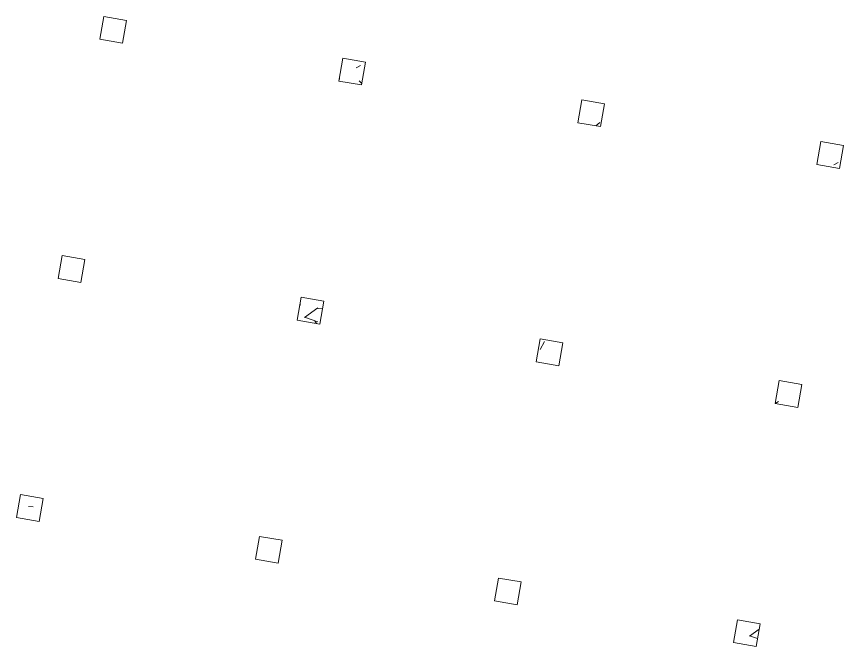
# Model space of a CAD drawing. Extents: x 274235 to 276654, y 142848 to 144425.
# Drawn here: x 276250.04 to 276278.68, y 142959.31 to 142981.11 of the extents above; entities that cross this region are included whole.
import ezdxf

# ---------------------------------------------------------------- set-up
doc = ezdxf.new("R2010")
doc.units = 0
doc.header["$LTSCALE"] = 1.5
doc.layers.get('0').update_dxf_attribs({"linetype": 'CONTINUOUS', "lineweight": 0})
doc.layers.add('_ACM-A-DETL', color=7, linetype='CONTINUOUS', lineweight=5)
doc.layers.add('_ACM-S-STRU-CLOS', color=5, linetype='CONTINUOUS', lineweight=5)

# ---------------------------------------------------------------- blocks, each defined once
blk = doc.blocks.new('M_Concrete-Rectangular-Column - 800 x 800mm-V300-B1_Working')
at = {"layer": '_ACM-A-DETL', "color": 250}
for p, q in [((400.0000000000002, 400.0000000000002), (-399.9999999999999, 400.0000000000002)), ((-399.9999999999999, 400.0000000000002), (-399.9999999999999, -399.9999999999999)), ((400.0000000000002, -399.9999999999999), (400.0000000000002, 400.0000000000002)), ((-399.9999999999999, -399.9999999999999), (400.0000000000002, -399.9999999999999))]:
    blk.add_line(p, q, dxfattribs=at)
blk = doc.blocks.new('M_Concrete-Rectangular-Column - 800 x 800mm-V301-B1_Working')
at = {"layer": '_ACM-A-DETL', "color": 250}
for p, q in [((400.0000000000002, 400.0000000000002), (-399.9999999999999, 400.0000000000002)), ((-399.9999999999999, 400.0000000000002), (-399.9999999999999, -399.9999999999999)), ((400.0000000000002, -399.9999999999999), (400.0000000000002, 400.0000000000002)), ((-399.9999999999999, -399.9999999999999), (400.0000000000002, -399.9999999999999))]:
    blk.add_line(p, q, dxfattribs=at)
blk = doc.blocks.new('M_Concrete-Rectangular-Column - 800 x 800mm-V302-B1_Working')
at = {"layer": '_ACM-S-STRU-CLOS'}
h = blk.add_hatch(dxfattribs=at)
h.set_pattern_fill('FP_194', color=256, style=0, pattern_type=2)
h.set_pattern_definition([(49.99999999999999, (-1025404.123, -562404.566), (3643.681986006824, -318.7812880006761), [381, -4191]), (355, (-1025404.123, -562404.566), (-704.8562580461121, 3821.135846227694), [304.8, -3352.8]), (100.451, (-1025100.483, -562431.131), (2938.852362929117, 3502.332152374178), [323.8, -3561.801]), (46.184, (-1025404.123, -561388.566), (5421.581919880712, -840.8554984886337), [571.5, -6286.5]), (96.636, (-1024952.325, -561458.636), (4748.051319755933, 4948.551449789822), [485.7, -5342.701999999999]), (351.184, (-1025404.123, -561388.566), (4748.100788072627, 4948.506072045693), [457.2, -5029.2]), (21, (-1024896.123, -561642.566), (3032.287836333134, -2045.304476687058), [381, -4191]), (326, (-1024896.123, -561642.566), (1236.042244531653, 3683.761809559103), [304.8, -3352.8]), (71.45100000000001, (-1024643.433, -561813.0079999999), (4268.342513760047, 1638.424823382678), [323.8, -3561.801]), (37.50000000000001, (-1025404.123, -562404.566), (61.77206501183639, 1691.100777463062), [167.64, -3144.52, 167.64, -6601.46]), (37.50000000000001, (-1025404.123, -562404.566), (61.77206501183639, 1691.100777463062), [-3479.8, -3235.96, 167.64, -3197.86]), (7.499999999999999, (-1025404.123, -562404.566), (1336.393250206115, 2003.61149636239), [167.64, -1772.92, 167.64, -4351.02]), (7.499999999999999, (-1025404.123, -562404.566), (1336.393250206115, 2003.61149636239), [-2108.2, -3068.32, 167.64, -1115.06]), (327.5, (-1026536.963, -562404.566), (2711.817807077548, -114.578640950727), [167.64, -1102.36, -9220.2]), (327.5, (-1026536.963, -562404.566), (2711.817807077548, -114.578640950727), [-1270, 167.64, -3794.76, -5257.8]), (327.5, (-1026536.963, -562404.566), (2711.817807077548, -114.578640950727), [-5232.4, 167.64, -5090.16]), (317.5, (-1027044.963, -562404.566), (2962.585592803855, 508.5334453662156), [167.64, -1483.36, -6365.24]), (317.5, (-1027044.963, -562404.566), (2962.585592803855, 508.5334453662156), [-1651, 167.64, -2463.8, -3733.8]), (317.5, (-1027044.963, -562404.566), (2962.585592803855, 508.5334453662156), [-4282.44, 167.64, -3566.16])])
h.paths.add_polyline_path([(400.0000000010179, -399.9999999994239), (400.0000000010179, 400.0000000006021), (-399.9999999990081, 400.0000000005328), (-399.9999999990081, -399.9999999994932)])
at = {"layer": '_ACM-A-DETL', "color": 250}
for p, q in [((400.0000000000002, 400.0000000000002), (-399.9999999999999, 400.0000000000002)), ((-399.9999999999999, 400.0000000000002), (-399.9999999999999, -399.9999999999999)), ((400.0000000000002, -399.9999999999999), (400.0000000000002, 400.0000000000002)), ((-399.9999999999999, -399.9999999999999), (400.0000000000002, -399.9999999999999))]:
    blk.add_line(p, q, dxfattribs=at)
blk = doc.blocks.new('M_Concrete-Rectangular-Column - 800 x 800mm-V309-B1_Working')
at = {"layer": '_ACM-S-STRU-CLOS'}
h = blk.add_hatch(dxfattribs=at)
h.set_pattern_fill('FP_200', color=256, style=0, pattern_type=2)
h.set_pattern_definition([(49.99999999999999, (-1033804.123, -579204.566), (3643.681986006824, -318.7812880006761), [381, -4191]), (355, (-1033804.123, -579204.566), (-704.8562580461121, 3821.135846227694), [304.8, -3352.8]), (100.451, (-1033500.483, -579231.131), (2938.852362929117, 3502.332152374178), [323.8, -3561.801]), (46.184, (-1033804.123, -578188.566), (5421.581919880712, -840.8554984886337), [571.5, -6286.5]), (96.636, (-1033352.325, -578258.636), (4748.051319755933, 4948.551449789822), [485.7, -5342.701999999999]), (351.184, (-1033804.123, -578188.566), (4748.100788072627, 4948.506072045693), [457.2, -5029.2]), (21, (-1033296.123, -578442.566), (3032.287836333134, -2045.304476687058), [381, -4191]), (326, (-1033296.123, -578442.566), (1236.042244531653, 3683.761809559103), [304.8, -3352.8]), (71.45100000000001, (-1033043.433, -578613.0079999999), (4268.342513760047, 1638.424823382678), [323.8, -3561.801]), (37.50000000000001, (-1033804.123, -579204.566), (61.77206501183639, 1691.100777463062), [167.64, -3144.52, 167.64, -6601.46]), (37.50000000000001, (-1033804.123, -579204.566), (61.77206501183639, 1691.100777463062), [-3479.8, -3235.96, 167.64, -3197.86]), (7.499999999999999, (-1033804.123, -579204.566), (1336.393250206115, 2003.61149636239), [167.64, -1772.92, 167.64, -4351.02]), (7.499999999999999, (-1033804.123, -579204.566), (1336.393250206115, 2003.61149636239), [-2108.2, -3068.32, 167.64, -1115.06]), (327.5, (-1034936.963, -579204.566), (2711.817807077548, -114.578640950727), [167.64, -1102.36, -9220.2]), (327.5, (-1034936.963, -579204.566), (2711.817807077548, -114.578640950727), [-1270, 167.64, -3794.76, -5257.8]), (327.5, (-1034936.963, -579204.566), (2711.817807077548, -114.578640950727), [-5232.4, 167.64, -5090.16]), (317.5, (-1035444.963, -579204.566), (2962.585592803855, 508.5334453662156), [167.64, -1483.36, -6365.24]), (317.5, (-1035444.963, -579204.566), (2962.585592803855, 508.5334453662156), [-1651, 167.64, -2463.8, -3733.8]), (317.5, (-1035444.963, -579204.566), (2962.585592803855, 508.5334453662156), [-4282.44, 167.64, -3566.16])])
h.paths.add_polyline_path([(400.0000000009486, -399.9999999994932), (400.0000000009486, 400.0000000004981), (-399.9999999990081, 400.0000000004981), (-399.9999999990081, -399.9999999994932)])
at = {"layer": '_ACM-A-DETL', "color": 250}
for p, q in [((400.0000000000002, 400.0000000000002), (-399.9999999999999, 400.0000000000002)), ((-399.9999999999999, 400.0000000000002), (-399.9999999999999, -399.9999999999999)), ((400.0000000000002, -399.9999999999999), (400.0000000000002, 400.0000000000002)), ((-399.9999999999999, -399.9999999999999), (400.0000000000002, -399.9999999999999))]:
    blk.add_line(p, q, dxfattribs=at)
blk = doc.blocks.new('M_Concrete-Rectangular-Column - 800 x 800mm-V310-B1_Working')
at = {"layer": '_ACM-S-STRU-CLOS'}
h = blk.add_hatch(dxfattribs=at)
h.set_pattern_fill('FP_201', color=256, style=0, pattern_type=2)
h.set_pattern_definition([(49.99999999999999, (-1033804.123, -570804.566), (3643.681986006824, -318.7812880006761), [381, -4191]), (355, (-1033804.123, -570804.566), (-704.8562580461121, 3821.135846227694), [304.8, -3352.8]), (100.451, (-1033500.483, -570831.131), (2938.852362929117, 3502.332152374178), [323.8, -3561.801]), (46.184, (-1033804.123, -569788.566), (5421.581919880712, -840.8554984886337), [571.5, -6286.5]), (96.636, (-1033352.325, -569858.636), (4748.051319755933, 4948.551449789822), [485.7, -5342.701999999999]), (351.184, (-1033804.123, -569788.566), (4748.100788072627, 4948.506072045693), [457.2, -5029.2]), (21, (-1033296.123, -570042.566), (3032.287836333134, -2045.304476687058), [381, -4191]), (326, (-1033296.123, -570042.566), (1236.042244531653, 3683.761809559103), [304.8, -3352.8]), (71.45100000000001, (-1033043.433, -570213.0079999999), (4268.342513760047, 1638.424823382678), [323.8, -3561.801]), (37.50000000000001, (-1033804.123, -570804.566), (61.77206501183639, 1691.100777463062), [167.64, -3144.52, 167.64, -6601.46]), (37.50000000000001, (-1033804.123, -570804.566), (61.77206501183639, 1691.100777463062), [-3479.8, -3235.96, 167.64, -3197.86]), (7.499999999999999, (-1033804.123, -570804.566), (1336.393250206115, 2003.61149636239), [167.64, -1772.92, 167.64, -4351.02]), (7.499999999999999, (-1033804.123, -570804.566), (1336.393250206115, 2003.61149636239), [-2108.2, -3068.32, 167.64, -1115.06]), (327.5, (-1034936.963, -570804.566), (2711.817807077548, -114.578640950727), [167.64, -1102.36, -9220.2]), (327.5, (-1034936.963, -570804.566), (2711.817807077548, -114.578640950727), [-1270, 167.64, -3794.76, -5257.8]), (327.5, (-1034936.963, -570804.566), (2711.817807077548, -114.578640950727), [-5232.4, 167.64, -5090.16]), (317.5, (-1035444.963, -570804.566), (2962.585592803855, 508.5334453662156), [167.64, -1483.36, -6365.24]), (317.5, (-1035444.963, -570804.566), (2962.585592803855, 508.5334453662156), [-1651, 167.64, -2463.8, -3733.8]), (317.5, (-1035444.963, -570804.566), (2962.585592803855, 508.5334453662156), [-4282.44, 167.64, -3566.16])])
h.paths.add_polyline_path([(400.0000000010179, -399.9999999994586), (400.0000000010179, 400.0000000005328), (-399.9999999989388, 400.0000000005328), (-399.9999999989388, -399.9999999994586)])
at = {"layer": '_ACM-A-DETL', "color": 250}
for p, q in [((400.0000000000002, 400.0000000000002), (-399.9999999999999, 400.0000000000002)), ((-399.9999999999999, 400.0000000000002), (-399.9999999999999, -399.9999999999999)), ((400.0000000000002, -399.9999999999999), (400.0000000000002, 400.0000000000002)), ((-399.9999999999999, -399.9999999999999), (400.0000000000002, -399.9999999999999))]:
    blk.add_line(p, q, dxfattribs=at)
blk = doc.blocks.new('M_Concrete-Rectangular-Column - 800 x 800mm-V311-B1_Working')
at = {"layer": '_ACM-A-DETL', "color": 250}
for p, q in [((400.0000000000002, 400.0000000000002), (-399.9999999999999, 400.0000000000002)), ((-399.9999999999999, 400.0000000000002), (-399.9999999999999, -399.9999999999999)), ((400.0000000000002, -399.9999999999999), (400.0000000000002, 400.0000000000002)), ((-399.9999999999999, -399.9999999999999), (400.0000000000002, -399.9999999999999))]:
    blk.add_line(p, q, dxfattribs=at)
blk = doc.blocks.new('M_Concrete-Rectangular-Column - 800 x 800mm-V318-B1_Working')
at = {"layer": '_ACM-S-STRU-CLOS'}
h = blk.add_hatch(dxfattribs=at)
h.set_pattern_fill('FP_205', color=256, style=0, pattern_type=2)
h.set_pattern_definition([(49.99999999999999, (-1042204.123, -579204.566), (3643.681986006824, -318.7812880006761), [381, -4191]), (355, (-1042204.123, -579204.566), (-704.8562580461121, 3821.135846227694), [304.8, -3352.8]), (100.451, (-1041900.483, -579231.131), (2938.852362929117, 3502.332152374178), [323.8, -3561.801]), (46.184, (-1042204.123, -578188.566), (5421.581919880712, -840.8554984886337), [571.5, -6286.5]), (96.636, (-1041752.325, -578258.636), (4748.051319755933, 4948.551449789822), [485.7, -5342.701999999999]), (351.184, (-1042204.123, -578188.566), (4748.100788072627, 4948.506072045693), [457.2, -5029.2]), (21, (-1041696.123, -578442.566), (3032.287836333134, -2045.304476687058), [381, -4191]), (326, (-1041696.123, -578442.566), (1236.042244531653, 3683.761809559103), [304.8, -3352.8]), (71.45100000000001, (-1041443.433, -578613.0079999999), (4268.342513760047, 1638.424823382678), [323.8, -3561.801]), (37.50000000000001, (-1042204.123, -579204.566), (61.77206501183639, 1691.100777463062), [167.64, -3144.52, 167.64, -6601.46]), (37.50000000000001, (-1042204.123, -579204.566), (61.77206501183639, 1691.100777463062), [-3479.8, -3235.96, 167.64, -3197.86]), (7.499999999999999, (-1042204.123, -579204.566), (1336.393250206115, 2003.61149636239), [167.64, -1772.92, 167.64, -4351.02]), (7.499999999999999, (-1042204.123, -579204.566), (1336.393250206115, 2003.61149636239), [-2108.2, -3068.32, 167.64, -1115.06]), (327.5, (-1043336.963, -579204.566), (2711.817807077548, -114.578640950727), [167.64, -1102.36, -9220.2]), (327.5, (-1043336.963, -579204.566), (2711.817807077548, -114.578640950727), [-1270, 167.64, -3794.76, -5257.8]), (327.5, (-1043336.963, -579204.566), (2711.817807077548, -114.578640950727), [-5232.4, 167.64, -5090.16]), (317.5, (-1043844.963, -579204.566), (2962.585592803855, 508.5334453662156), [167.64, -1483.36, -6365.24]), (317.5, (-1043844.963, -579204.566), (2962.585592803855, 508.5334453662156), [-1651, 167.64, -2463.8, -3733.8]), (317.5, (-1043844.963, -579204.566), (2962.585592803855, 508.5334453662156), [-4282.44, 167.64, -3566.16])])
h.paths.add_polyline_path([(400.0000000010179, -399.9999999993893), (400.0000000010179, 400.0000000006021), (-399.9999999990081, 400.0000000005675), (-399.9999999990081, -399.9999999994239)])
at = {"layer": '_ACM-A-DETL', "color": 250}
for p, q in [((400.0000000000002, 400.0000000000002), (-399.9999999999999, 400.0000000000002)), ((-399.9999999999999, 400.0000000000002), (-399.9999999999999, -399.9999999999999)), ((400.0000000000002, -399.9999999999999), (400.0000000000002, 400.0000000000002)), ((-399.9999999999999, -399.9999999999999), (400.0000000000002, -399.9999999999999))]:
    blk.add_line(p, q, dxfattribs=at)
blk = doc.blocks.new('M_Concrete-Rectangular-Column - 800 x 800mm-V319-B1_Working')
at = {"layer": '_ACM-S-STRU-CLOS'}
h = blk.add_hatch(dxfattribs=at)
h.set_pattern_fill('FP_206', color=256, style=0, pattern_type=2)
h.set_pattern_definition([(49.99999999999999, (-1042204.123, -570804.566), (3643.681986006824, -318.7812880006761), [381, -4191]), (355, (-1042204.123, -570804.566), (-704.8562580461121, 3821.135846227694), [304.8, -3352.8]), (100.451, (-1041900.483, -570831.131), (2938.852362929117, 3502.332152374178), [323.8, -3561.801]), (46.184, (-1042204.123, -569788.566), (5421.581919880712, -840.8554984886337), [571.5, -6286.5]), (96.636, (-1041752.325, -569858.636), (4748.051319755933, 4948.551449789822), [485.7, -5342.701999999999]), (351.184, (-1042204.123, -569788.566), (4748.100788072627, 4948.506072045693), [457.2, -5029.2]), (21, (-1041696.123, -570042.566), (3032.287836333134, -2045.304476687058), [381, -4191]), (326, (-1041696.123, -570042.566), (1236.042244531653, 3683.761809559103), [304.8, -3352.8]), (71.45100000000001, (-1041443.433, -570213.0079999999), (4268.342513760047, 1638.424823382678), [323.8, -3561.801]), (37.50000000000001, (-1042204.123, -570804.566), (61.77206501183639, 1691.100777463062), [167.64, -3144.52, 167.64, -6601.46]), (37.50000000000001, (-1042204.123, -570804.566), (61.77206501183639, 1691.100777463062), [-3479.8, -3235.96, 167.64, -3197.86]), (7.499999999999999, (-1042204.123, -570804.566), (1336.393250206115, 2003.61149636239), [167.64, -1772.92, 167.64, -4351.02]), (7.499999999999999, (-1042204.123, -570804.566), (1336.393250206115, 2003.61149636239), [-2108.2, -3068.32, 167.64, -1115.06]), (327.5, (-1043336.963, -570804.566), (2711.817807077548, -114.578640950727), [167.64, -1102.36, -9220.2]), (327.5, (-1043336.963, -570804.566), (2711.817807077548, -114.578640950727), [-1270, 167.64, -3794.76, -5257.8]), (327.5, (-1043336.963, -570804.566), (2711.817807077548, -114.578640950727), [-5232.4, 167.64, -5090.16]), (317.5, (-1043844.963, -570804.566), (2962.585592803855, 508.5334453662156), [167.64, -1483.36, -6365.24]), (317.5, (-1043844.963, -570804.566), (2962.585592803855, 508.5334453662156), [-1651, 167.64, -2463.8, -3733.8]), (317.5, (-1043844.963, -570804.566), (2962.585592803855, 508.5334453662156), [-4282.44, 167.64, -3566.16])])
h.paths.add_polyline_path([(400.0000000010872, -399.9999999993547), (400.0000000010872, 400.0000000006368), (-399.9999999989388, 400.0000000006021), (-399.9999999989388, -399.9999999993893)])
at = {"layer": '_ACM-A-DETL', "color": 250}
for p, q in [((400.0000000000002, 400.0000000000002), (-399.9999999999999, 400.0000000000002)), ((-399.9999999999999, 400.0000000000002), (-399.9999999999999, -399.9999999999999)), ((400.0000000000002, -399.9999999999999), (400.0000000000002, 400.0000000000002)), ((-399.9999999999999, -399.9999999999999), (400.0000000000002, -399.9999999999999))]:
    blk.add_line(p, q, dxfattribs=at)
blk = doc.blocks.new('M_Concrete-Rectangular-Column - 800 x 800mm-V320-B1_Working')
at = {"layer": '_ACM-A-DETL', "color": 250}
for p, q in [((400.0000000000002, 400.0000000000002), (-399.9999999999999, 400.0000000000002)), ((-399.9999999999999, 400.0000000000002), (-399.9999999999999, -399.9999999999999)), ((400.0000000000002, -399.9999999999999), (400.0000000000002, 400.0000000000002)), ((-399.9999999999999, -399.9999999999999), (400.0000000000002, -399.9999999999999))]:
    blk.add_line(p, q, dxfattribs=at)
blk = doc.blocks.new('M_Concrete-Rectangular-Column - 800 x 800mm-V327-B1_Working')
at = {"layer": '_ACM-S-STRU-CLOS'}
h = blk.add_hatch(dxfattribs=at)
h.set_pattern_fill('FP_212', color=256, style=0, pattern_type=2)
h.set_pattern_definition([(49.99999999999999, (-1050604.123, -579204.566), (3643.681986006824, -318.7812880006761), [381, -4191]), (355, (-1050604.123, -579204.566), (-704.8562580461121, 3821.135846227694), [304.8, -3352.8]), (100.451, (-1050300.483, -579231.131), (2938.852362929117, 3502.332152374178), [323.8, -3561.801]), (46.184, (-1050604.123, -578188.566), (5421.581919880712, -840.8554984886337), [571.5, -6286.5]), (96.636, (-1050152.325, -578258.636), (4748.051319755933, 4948.551449789822), [485.7, -5342.701999999999]), (351.184, (-1050604.123, -578188.566), (4748.100788072627, 4948.506072045693), [457.2, -5029.2]), (21, (-1050096.123, -578442.566), (3032.287836333134, -2045.304476687058), [381, -4191]), (326, (-1050096.123, -578442.566), (1236.042244531653, 3683.761809559103), [304.8, -3352.8]), (71.45100000000001, (-1049843.433, -578613.0079999999), (4268.342513760047, 1638.424823382678), [323.8, -3561.801]), (37.50000000000001, (-1050604.123, -579204.566), (61.77206501183639, 1691.100777463062), [167.64, -3144.52, 167.64, -6601.46]), (37.50000000000001, (-1050604.123, -579204.566), (61.77206501183639, 1691.100777463062), [-3479.8, -3235.96, 167.64, -3197.86]), (7.499999999999999, (-1050604.123, -579204.566), (1336.393250206115, 2003.61149636239), [167.64, -1772.92, 167.64, -4351.02]), (7.499999999999999, (-1050604.123, -579204.566), (1336.393250206115, 2003.61149636239), [-2108.2, -3068.32, 167.64, -1115.06]), (327.5, (-1051736.963, -579204.566), (2711.817807077548, -114.578640950727), [167.64, -1102.36, -9220.2]), (327.5, (-1051736.963, -579204.566), (2711.817807077548, -114.578640950727), [-1270, 167.64, -3794.76, -5257.8]), (327.5, (-1051736.963, -579204.566), (2711.817807077548, -114.578640950727), [-5232.4, 167.64, -5090.16]), (317.5, (-1052244.963, -579204.566), (2962.585592803855, 508.5334453662156), [167.64, -1483.36, -6365.24]), (317.5, (-1052244.963, -579204.566), (2962.585592803855, 508.5334453662156), [-1651, 167.64, -2463.8, -3733.8]), (317.5, (-1052244.963, -579204.566), (2962.585592803855, 508.5334453662156), [-4282.44, 167.64, -3566.16])])
h.paths.add_polyline_path([(400.0000000010179, -399.9999999994586), (400.0000000010179, 400.0000000005328), (-399.9999999989388, 400.0000000005328), (-399.9999999989388, -399.9999999994586)])
at = {"layer": '_ACM-A-DETL', "color": 250}
for p, q in [((400.0000000000002, 400.0000000000002), (-399.9999999999999, 400.0000000000002)), ((-399.9999999999999, 400.0000000000002), (-399.9999999999999, -399.9999999999999)), ((400.0000000000002, -399.9999999999999), (400.0000000000002, 400.0000000000002)), ((-399.9999999999999, -399.9999999999999), (400.0000000000002, -399.9999999999999))]:
    blk.add_line(p, q, dxfattribs=at)
blk = doc.blocks.new('M_Concrete-Rectangular-Column - 800 x 800mm-V328-B1_Working')
at = {"layer": '_ACM-S-STRU-CLOS'}
h = blk.add_hatch(dxfattribs=at)
h.set_pattern_fill('FP_213', color=256, style=0, pattern_type=2)
h.set_pattern_definition([(49.99999999999999, (-1050604.123, -570804.566), (3643.681986006824, -318.7812880006761), [381, -4191]), (355, (-1050604.123, -570804.566), (-704.8562580461121, 3821.135846227694), [304.8, -3352.8]), (100.451, (-1050300.483, -570831.131), (2938.852362929117, 3502.332152374178), [323.8, -3561.801]), (46.184, (-1050604.123, -569788.566), (5421.581919880712, -840.8554984886337), [571.5, -6286.5]), (96.636, (-1050152.325, -569858.636), (4748.051319755933, 4948.551449789822), [485.7, -5342.701999999999]), (351.184, (-1050604.123, -569788.566), (4748.100788072627, 4948.506072045693), [457.2, -5029.2]), (21, (-1050096.123, -570042.566), (3032.287836333134, -2045.304476687058), [381, -4191]), (326, (-1050096.123, -570042.566), (1236.042244531653, 3683.761809559103), [304.8, -3352.8]), (71.45100000000001, (-1049843.433, -570213.0079999999), (4268.342513760047, 1638.424823382678), [323.8, -3561.801]), (37.50000000000001, (-1050604.123, -570804.566), (61.77206501183639, 1691.100777463062), [167.64, -3144.52, 167.64, -6601.46]), (37.50000000000001, (-1050604.123, -570804.566), (61.77206501183639, 1691.100777463062), [-3479.8, -3235.96, 167.64, -3197.86]), (7.499999999999999, (-1050604.123, -570804.566), (1336.393250206115, 2003.61149636239), [167.64, -1772.92, 167.64, -4351.02]), (7.499999999999999, (-1050604.123, -570804.566), (1336.393250206115, 2003.61149636239), [-2108.2, -3068.32, 167.64, -1115.06]), (327.5, (-1051736.963, -570804.566), (2711.817807077548, -114.578640950727), [167.64, -1102.36, -9220.2]), (327.5, (-1051736.963, -570804.566), (2711.817807077548, -114.578640950727), [-1270, 167.64, -3794.76, -5257.8]), (327.5, (-1051736.963, -570804.566), (2711.817807077548, -114.578640950727), [-5232.4, 167.64, -5090.16]), (317.5, (-1052244.963, -570804.566), (2962.585592803855, 508.5334453662156), [167.64, -1483.36, -6365.24]), (317.5, (-1052244.963, -570804.566), (2962.585592803855, 508.5334453662156), [-1651, 167.64, -2463.8, -3733.8]), (317.5, (-1052244.963, -570804.566), (2962.585592803855, 508.5334453662156), [-4282.44, 167.64, -3566.16])])
h.paths.add_polyline_path([(400.0000000010872, -399.9999999994239), (400.0000000010872, 400.0000000005675), (-399.9999999988695, 400.0000000005675), (-399.9999999988695, -399.9999999994239)])
at = {"layer": '_ACM-A-DETL', "color": 250}
for p, q in [((400.0000000000002, 400.0000000000002), (-399.9999999999999, 400.0000000000002)), ((-399.9999999999999, 400.0000000000002), (-399.9999999999999, -399.9999999999999)), ((400.0000000000002, -399.9999999999999), (400.0000000000002, 400.0000000000002)), ((-399.9999999999999, -399.9999999999999), (400.0000000000002, -399.9999999999999))]:
    blk.add_line(p, q, dxfattribs=at)
blk = doc.blocks.new('M_Concrete-Rectangular-Column - 800 x 800mm-V329-B1_Working')
at = {"layer": '_ACM-S-STRU-CLOS'}
h = blk.add_hatch(dxfattribs=at)
h.set_pattern_fill('FP_214', color=256, style=0, pattern_type=2)
h.set_pattern_definition([(49.99999999999999, (-1050604.123, -562404.566), (3643.681986006824, -318.7812880006761), [381, -4191]), (355, (-1050604.123, -562404.566), (-704.8562580461121, 3821.135846227694), [304.8, -3352.8]), (100.451, (-1050300.483, -562431.131), (2938.852362929117, 3502.332152374178), [323.8, -3561.801]), (46.184, (-1050604.123, -561388.566), (5421.581919880712, -840.8554984886337), [571.5, -6286.5]), (96.636, (-1050152.325, -561458.636), (4748.051319755933, 4948.551449789822), [485.7, -5342.701999999999]), (351.184, (-1050604.123, -561388.566), (4748.100788072627, 4948.506072045693), [457.2, -5029.2]), (21, (-1050096.123, -561642.566), (3032.287836333134, -2045.304476687058), [381, -4191]), (326, (-1050096.123, -561642.566), (1236.042244531653, 3683.761809559103), [304.8, -3352.8]), (71.45100000000001, (-1049843.433, -561813.0079999999), (4268.342513760047, 1638.424823382678), [323.8, -3561.801]), (37.50000000000001, (-1050604.123, -562404.566), (61.77206501183639, 1691.100777463062), [167.64, -3144.52, 167.64, -6601.46]), (37.50000000000001, (-1050604.123, -562404.566), (61.77206501183639, 1691.100777463062), [-3479.8, -3235.96, 167.64, -3197.86]), (7.499999999999999, (-1050604.123, -562404.566), (1336.393250206115, 2003.61149636239), [167.64, -1772.92, 167.64, -4351.02]), (7.499999999999999, (-1050604.123, -562404.566), (1336.393250206115, 2003.61149636239), [-2108.2, -3068.32, 167.64, -1115.06]), (327.5, (-1051736.963, -562404.566), (2711.817807077548, -114.578640950727), [167.64, -1102.36, -9220.2]), (327.5, (-1051736.963, -562404.566), (2711.817807077548, -114.578640950727), [-1270, 167.64, -3794.76, -5257.8]), (327.5, (-1051736.963, -562404.566), (2711.817807077548, -114.578640950727), [-5232.4, 167.64, -5090.16]), (317.5, (-1052244.963, -562404.566), (2962.585592803855, 508.5334453662156), [167.64, -1483.36, -6365.24]), (317.5, (-1052244.963, -562404.566), (2962.585592803855, 508.5334453662156), [-1651, 167.64, -2463.8, -3733.8]), (317.5, (-1052244.963, -562404.566), (2962.585592803855, 508.5334453662156), [-4282.44, 167.64, -3566.16])])
h.paths.add_polyline_path([(400.0000000009486, -399.9999999994932), (400.0000000009486, 400.0000000005328), (-399.9999999990081, 400.0000000005328), (-399.9999999990081, -399.9999999994932)])
at = {"layer": '_ACM-A-DETL', "color": 250}
for p, q in [((400.0000000000002, 400.0000000000002), (-399.9999999999999, 400.0000000000002)), ((-399.9999999999999, 400.0000000000002), (-399.9999999999999, -399.9999999999999)), ((400.0000000000002, -399.9999999999999), (400.0000000000002, 400.0000000000002)), ((-399.9999999999999, -399.9999999999999), (400.0000000000002, -399.9999999999999))]:
    blk.add_line(p, q, dxfattribs=at)
blk = doc.blocks.new('BASEMENT20250512')
at = {"layer": '_ACM-S-STRU-CLOS'}
for name, p in [('M_Concrete-Rectangular-Column - 800 x 800mm-V300-B1_Working', (1025404.123361913, 579204.5658760361)), ('M_Concrete-Rectangular-Column - 800 x 800mm-V309-B1_Working', (1033804.123332135, 579204.5658760361)), ('M_Concrete-Rectangular-Column - 800 x 800mm-V318-B1_Working', (1042204.123302358, 579204.565876036)), ('M_Concrete-Rectangular-Column - 800 x 800mm-V327-B1_Working', (1050604.12327258, 579204.565876036)), ('M_Concrete-Rectangular-Column - 800 x 800mm-V301-B1_Working', (1025404.123361913, 570804.5659058138)), ('M_Concrete-Rectangular-Column - 800 x 800mm-V310-B1_Working', (1033804.123332135, 570804.5659058138)), ('M_Concrete-Rectangular-Column - 800 x 800mm-V319-B1_Working', (1042204.123302358, 570804.5659058137)), ('M_Concrete-Rectangular-Column - 800 x 800mm-V328-B1_Working', (1050604.12327258, 570804.5659058137)), ('M_Concrete-Rectangular-Column - 800 x 800mm-V302-B1_Working', (1025404.123361913, 562404.5659355918)), ('M_Concrete-Rectangular-Column - 800 x 800mm-V311-B1_Working', (1033804.123332135, 562404.5659355918)), ('M_Concrete-Rectangular-Column - 800 x 800mm-V320-B1_Working', (1042204.123302358, 562404.5659355917)), ('M_Concrete-Rectangular-Column - 800 x 800mm-V329-B1_Working', (1050604.12327258, 562404.5659355917))]:
    blk.add_blockref(name, p, dxfattribs=at)

msp = doc.modelspace()

# ---------------------------------------------------------------- block references
at = {"xscale": 0.0009999999999999994, "yscale": 0.001, "zscale": 0.001, "rotation": 350.1075696352769}
msp.add_blockref('BASEMENT20250512', (275143.7222229671, 142586.2208173259), dxfattribs=at)

doc.saveas('drawing.dxf')
